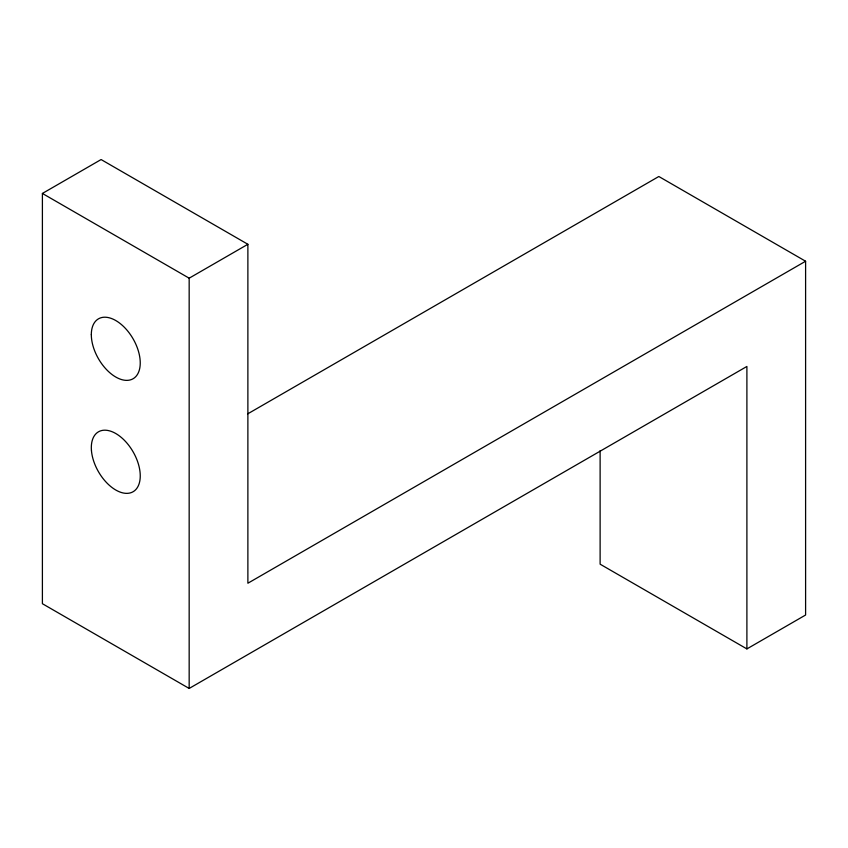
<?xml version="1.0" encoding="UTF-8"?>
<svg xmlns="http://www.w3.org/2000/svg" width="848" height="848" viewBox="0 0 848 848"><rect width="100%" height="100%" fill="white"/><g stroke="black" fill="none" stroke-linecap="round" stroke-linejoin="round"><path stroke-width="1.27" d="M746.897 648.911L746.897 366.453L189.168 688.449L42.4 603.712L42.4 193.45L101.103 159.551L247.881 244.288L247.881 583.233L805.6 261.237L805.6 615.012L746.897 648.911L600.119 564.174L600.119 450.659M42.4 193.45L189.168 278.186L247.881 244.288M247.701 413.866L658.832 176.501L805.6 261.237M189.168 278.186L189.168 688.449M91.467 450.839A34.598 19.97 60 0 0 130.263 492.911A34.598 19.97 60 0 0 125.621 441.596A34.598 19.97 60 0 0 91.467 450.839M91.319 334.674A34.598 19.97 60 0 0 128.016 380.317A34.598 19.97 60 0 0 128.016 331.398A34.598 19.97 60 0 0 91.319 334.674"/></g></svg>
